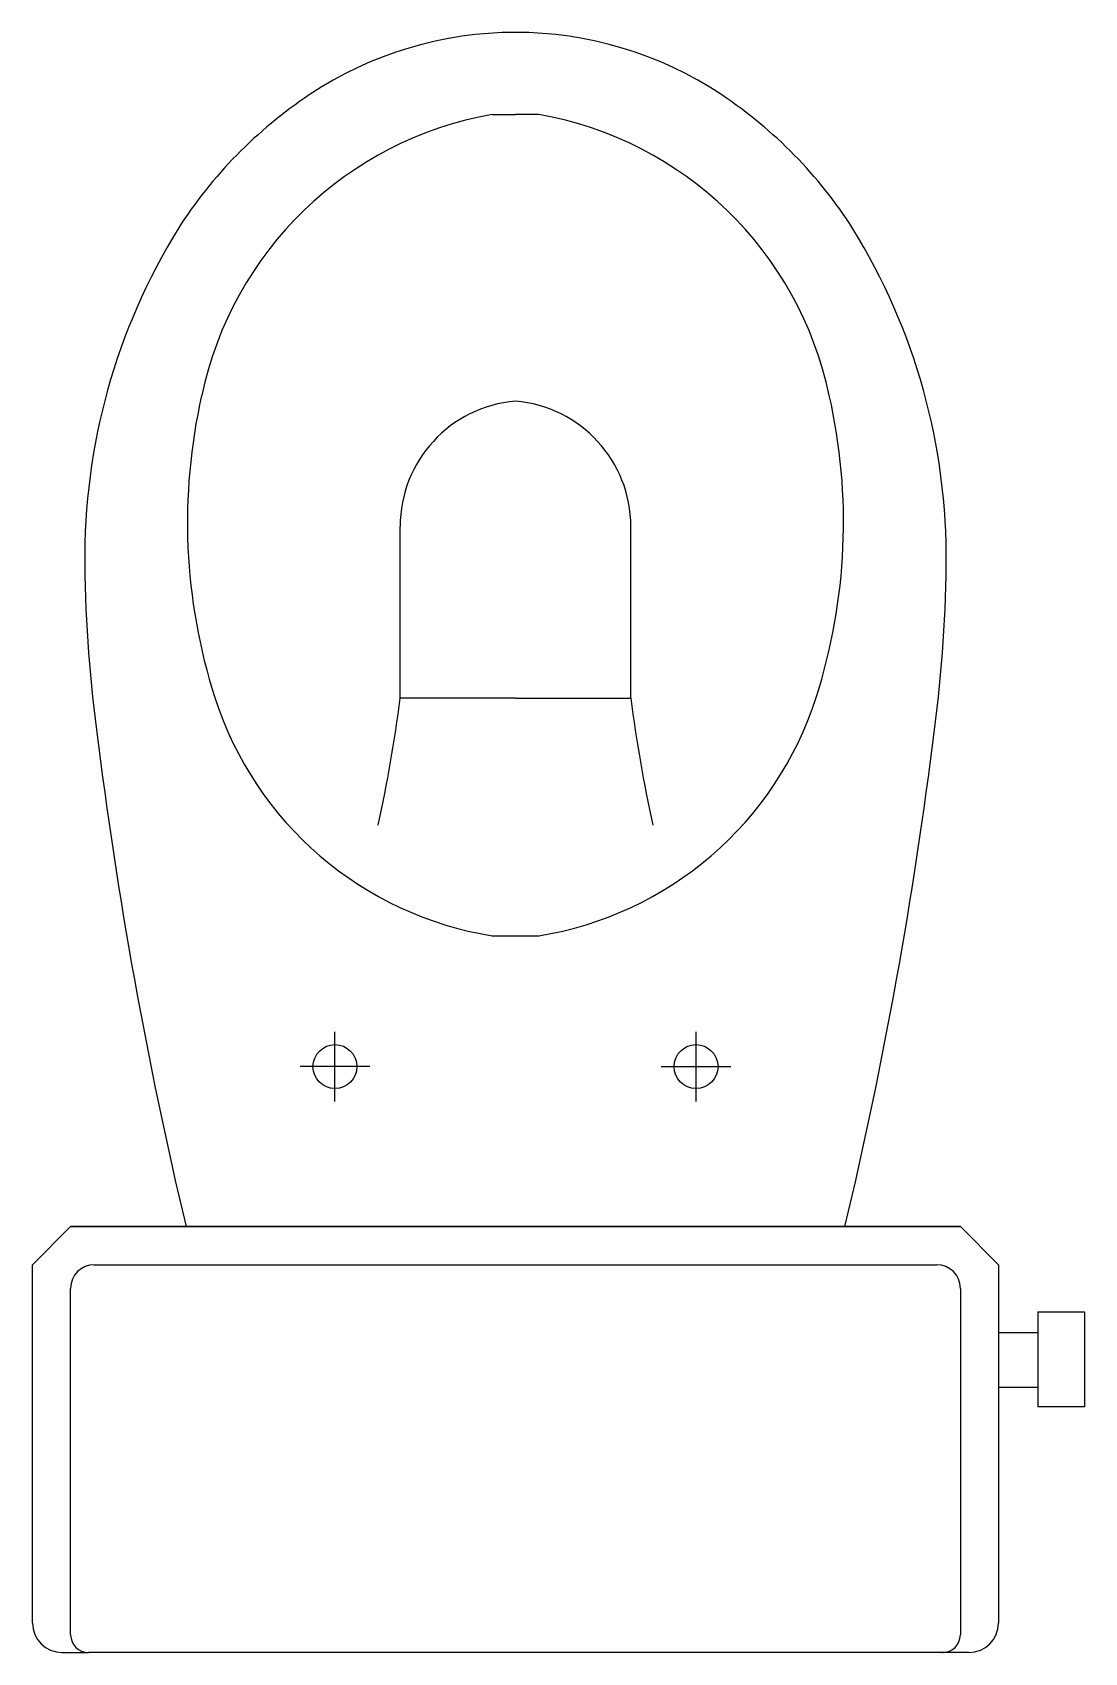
# Model space of a CAD drawing. Extents: x 202.607 to 203.053, y 120.707 to 121.394.
import ezdxf

# ---------------------------------------------------------------- set-up
doc = ezdxf.new("R2010")
doc.units = 0
doc.layers.get('0').update_dxf_attribs({"linetype": 'CONTINUOUS'})

msp = doc.modelspace()

# ---------------------------------------------------------------- linework, layer by layer
at = {"color": 0}
for p, q in [((202.80181, 121.35886), (202.81163, 121.35886)), ((202.82145, 121.35886), (202.81163, 121.35886)), ((202.76279, 121.1116), (202.76279, 121.18428)), ((202.86047, 121.1116), (202.86047, 121.18428)), ((202.81163, 121.1116), (202.76279, 121.1116)), ((202.81163, 121.1116), (202.86047, 121.1116)), ((202.80181, 121.01097), (202.82145, 121.01097)), ((202.73519, 120.94083), (202.73519, 120.97028)), ((202.88807, 120.94083), (202.88807, 120.97028)), ((202.74991, 120.95555), (202.72046, 120.95555)), ((202.87334, 120.95555), (202.9028, 120.95555)), ((202.60707, 120.87165), (202.62325, 120.88783)), ((202.60707, 120.87165), (202.62325, 120.88783)), ((203.00001, 120.88783), (202.62325, 120.88783)), ((202.62325, 120.88783), (203.00001, 120.88783)), ((203.00001, 120.88783), (202.62325, 120.88783)), ((202.62325, 120.88783), (203.00001, 120.88783)), ((203.01619, 120.87165), (203.00001, 120.88783)), ((202.60707, 120.71986), (202.60707, 120.87165)), ((202.63327, 120.87165), (202.98999, 120.87165)), ((203.01619, 120.87165), (203.01619, 120.71986)), ((202.62325, 120.71485), (202.62325, 120.86163)), ((203.00001, 120.86163), (203.00001, 120.71485)), ((203.03277, 120.85161), (203.0526, 120.85161)), ((203.03277, 120.85161), (203.03277, 120.81143)), ((203.0526, 120.85161), (203.0526, 120.81143)), ((203.01619, 120.84299), (203.03277, 120.84299)), ((203.01619, 120.8197), (203.03277, 120.8197)), ((203.0526, 120.81143), (203.03277, 120.81143)), ((202.61959, 120.70734), (202.63077, 120.70734)), ((202.99249, 120.70734), (202.63077, 120.70734)), ((203.00366, 120.70734), (202.99249, 120.70734))]:
    msp.add_line(p, q, dxfattribs=at)
for centre in [(202.73519, 120.95555), (202.88807, 120.95555)]:
    msp.add_circle(centre, 0.00932, dxfattribs=at)
for centre, radius, start, end in [((202.81163, 121.23637), 0.15725, 56.26984, 123.73016), ((202.83149, 121.20662), 0.19302, 123.73016, 147.46768), ((202.79177, 121.20662), 0.19302, 32.53231, 56.26984), ((202.82829, 121.20841), 0.15276, 99.98232, 168.14738), ((202.79497, 121.20841), 0.15276, 11.85262, 80.01768), ((202.8942, 121.1712), 0.26496, 148.30321, 180.68092), ((202.72906, 121.1712), 0.26496, 359.31908, 31.69679), ((202.91576, 121.18607), 0.24304, 167.23041, 197.76147), ((202.81613, 121.18428), 0.05335, 94.84491, 179.99996), ((202.80712, 121.18428), 0.05335, 0.00004, 85.15509), ((202.70749, 121.18607), 0.24304, 342.23853, 12.76959), ((203.18839, 121.1729), 0.55915, 180, 187.67521), ((202.43487, 121.1729), 0.55915, 352.32479, 0), ((202.82521, 121.15706), 0.14795, 197.76147, 260.90212), ((202.18322, 121.18438), 0.58412, 347.48929, 352.8422), ((202.79805, 121.15706), 0.14795, 279.09788, 342.23853), ((203.44004, 121.18438), 0.58412, 187.1578, 192.51071), ((204.54828, 121.33414), 1.92852, 187.02675, 193.3812), ((201.07498, 121.33414), 1.92852, 346.6188, 352.97325), ((202.63327, 120.86163), 0.01002, 90, 180), ((202.98999, 120.86163), 0.01002, 0, 90), ((202.61959, 120.71986), 0.01252, 180, 270), ((203.00366, 120.71986), 0.01252, 270, 0), ((202.63077, 120.71485), 0.00751, 180, 270), ((202.99249, 120.71485), 0.00751, 270, 0)]:
    msp.add_arc(centre, radius, start, end, dxfattribs=at)
at = {"color": 0, "linetype": 'BYBLOCK'}
msp.add_point((202.99249, 120.70734), dxfattribs=at)

doc.saveas('drawing.dxf')
